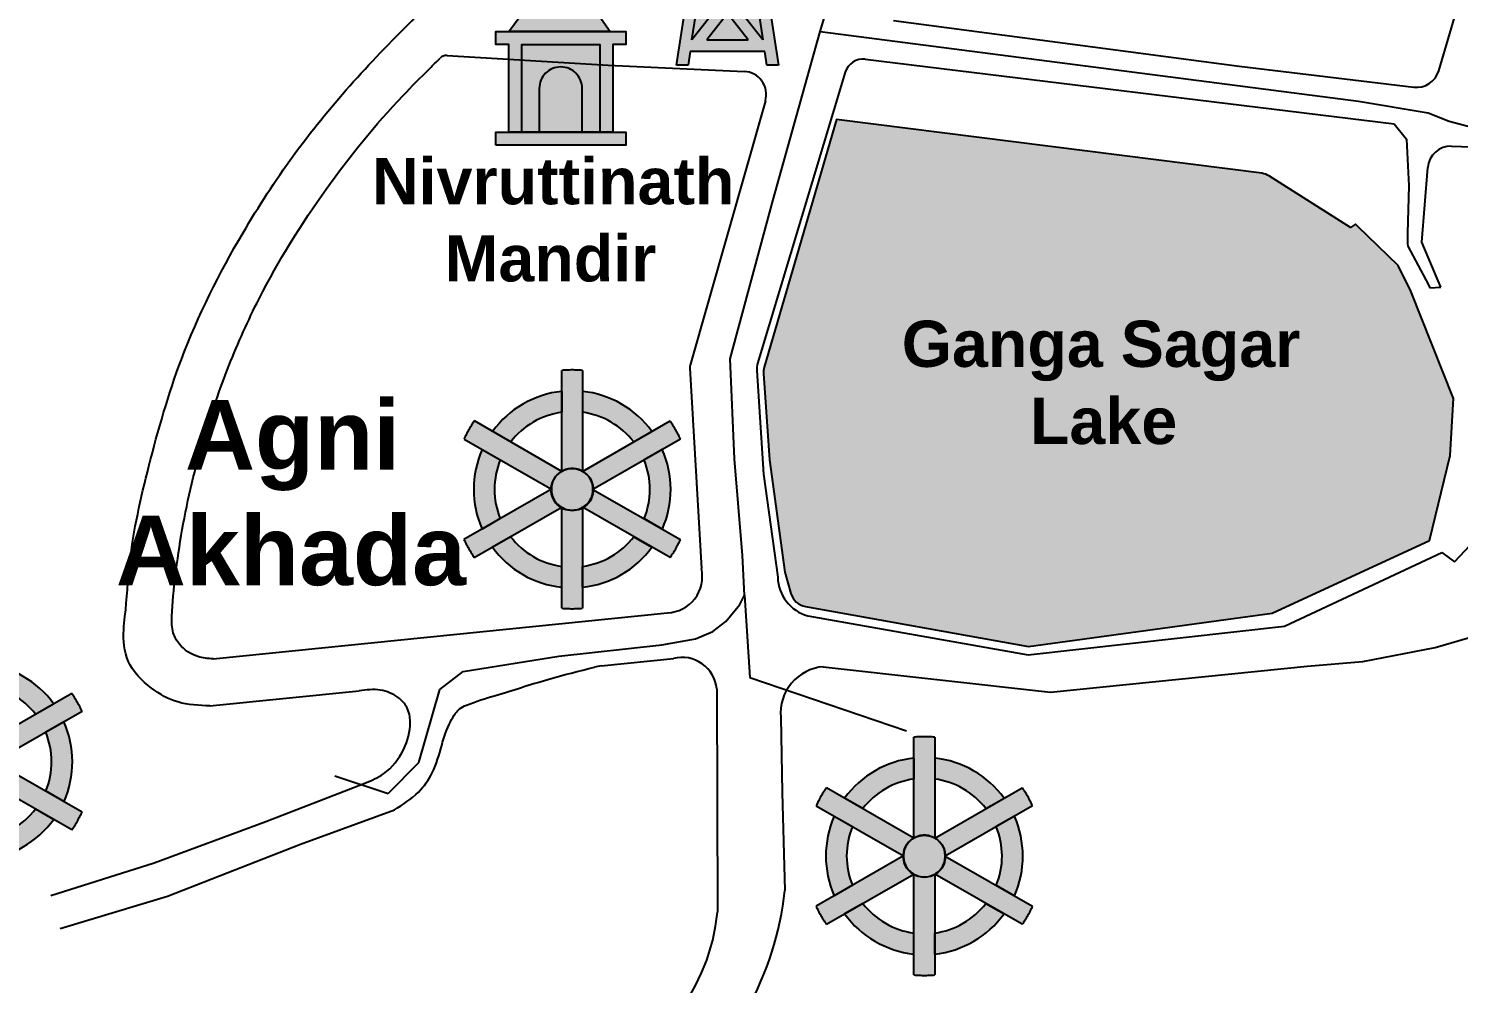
# Model space of a CAD drawing. Header units: metres. Extents: x 125.25 to 127.94, y 109.47 to 110.92.
# Drawn here: x 125.3353 to 125.4898, y 109.7674 to 109.8706 of the extents above; entities that cross this region are included whole.
import ezdxf

# ---------------------------------------------------------------- set-up
doc = ezdxf.new("R2010")
doc.units = ezdxf.units.M
doc.linetypes.add('DASHED2', pattern=[0.375, 0.25, -0.125])
doc.linetypes.add('DASHEDX2', pattern=[38.099999999999994, 25.4, -12.7])
doc.styles.get("Standard").update_dxf_attribs({"font": 'arial.ttf'})
pattern_1 = [(0, (0, 0), (0, 6.985), [5.08, -1.905]), (90, (0, 0), (-6.985, 4.277078946022131e-16), [5.08, -1.905])]

# ---------------------------------------------------------------- blocks, each defined once
blk = doc.blocks.new('A$C7F8862DF')
at = {"linetype": 'DASHEDX2', "true_color": 0xf53d00, "transparency": 33554687}
h = blk.add_hatch(dxfattribs=at)
h.set_pattern_fill('ANGLE', color=20)
h.set_pattern_definition(pattern_1)
h.paths.add_polyline_path([(0.0037499999999641, 0.01110162074805032), (0.003749999999996589, 0.01260162074805748), (0.005418250573271166, 0.01260162074805748), (0.004584125286640983, 0.0118516207480468), (0.005418250573271166, 0.01110162074805032)])
h.paths.add_polyline_path([(0.001499999999978741, 0.0007500000000248974), (0.001499999999978741, 0.005805751500375322), (0.006000000000014438, 0.005805751500375322), (0.005999999999957595, 0.0007500000000248974)])
edge = h.paths.add_edge_path()
edge.add_arc((0.00374999999999659, 0.003275437618755428), 0.001236848067962357, 90.00000000000004, 180)
edge.add_line((0.002513151932034233, 0.003275437618755428), (0.002513151932029448, 0.0007500000000201356))
edge.add_line((0.002513151932029448, 0.0007500000000201355), (0.00498684806796373, 0.0007500000000248218))
edge.add_line((0.00498684806796373, 0.0007500000000248218), (0.004986848067958946, 0.003275437618755428))
edge.add_arc((0.003749999999996589, 0.003275437618755427), 0.001236848067962357, 4.017968591707413e-14, 90)
h.paths.add_polyline_path([(0.002727219116451872, 0.007555751500386008), (0.003729008227845009, 0.008917379114293123), (0.004680350670044931, 0.007555751500386008)], flags=16)
h.paths.add_polyline_path([(0.0007499999999822649, 0.006555751500386009), (0.003749999999996589, 0.01063333908372499), (0.006598930273000292, 0.006555751500386009)])
at = {"linetype": 'DASHEDX2', "transparency": 33554687}
h = blk.add_hatch(color=20, dxfattribs=at)
h.dxf.hatch_style = 1
h.paths.add_polyline_path([(0.0007499999999822649, 0.006555751500386009), (0.003749999999996589, 0.01063333908372499), (0.006598930273000292, 0.006555751500386009)])
h.paths.add_polyline_path([(0.002727219116451872, 0.007555751500386008), (0.003729008227845009, 0.008917379114293123), (0.004680350670044931, 0.007555751500386008)], flags=16)
h.paths.add_polyline_path([(0.0037499999999641, 0.01110162074805032), (0.003749999999996589, 0.01260162074805748), (0.005418250573271166, 0.01260162074805748), (0.004584125286640983, 0.0118516207480468), (0.005418250573271166, 0.01110162074805032)])
h.paths.add_polyline_path([(0.001499999999978741, 0.0007500000000248974), (0.001499999999978741, 0.005805751500375322), (0.006000000000014438, 0.005805751500375322), (0.005999999999957595, 0.0007500000000248974)])
edge = h.paths.add_edge_path()
edge.add_arc((0.00374999999999659, 0.003275437618755428), 0.001236848067962357, 90.00000000000004, 180)
edge.add_line((0.002513151932034233, 0.003275437618755428), (0.002513151932029448, 0.0007500000000201356))
edge.add_line((0.002513151932029448, 0.0007500000000201355), (0.00498684806796373, 0.0007500000000248218))
edge.add_line((0.00498684806796373, 0.0007500000000248218), (0.004986848067958946, 0.003275437618755428))
edge.add_arc((0.003749999999996589, 0.003275437618755427), 0.001236848067962357, 4.017968591707413e-14, 90)
h = blk.add_hatch(dxfattribs=at)
h.set_pattern_fill('ANGLE', color=20)
h.set_pattern_definition(pattern_1)
h.paths.add_polyline_path([(0.0037499999999641, 0.01110162074805032), (0.003749999999996589, 0.01260162074805748), (0.005418250573271166, 0.01260162074805748), (0.004584125286640983, 0.0118516207480468), (0.005418250573271166, 0.01110162074805032)])
at = {"linetype": 'DASHEDX2', "true_color": 0xeb7500, "transparency": 33554687}
h = blk.add_hatch(dxfattribs=at)
h.set_pattern_fill('ANGLE', color=30)
h.set_pattern_definition(pattern_1)
h.paths.add_polyline_path([(0.0037499999999641, 0.01110162074805032), (0.003749999999996589, 0.01260162074805748), (0.005418250573271166, 0.01260162074805748), (0.004584125286640983, 0.0118516207480468), (0.005418250573271166, 0.01110162074805032)])
at = {"linetype": 'DASHEDX2', "transparency": 33554687}
h = blk.add_hatch(dxfattribs=at)
h.set_pattern_fill('ANGLE', color=20)
h.set_pattern_definition(pattern_1)
h.paths.add_polyline_path([(0.0037499999999641, 0.01110162074805032), (0.003749999999996589, 0.01260162074805748), (0.005418250573271166, 0.01260162074805748), (0.004584125286640983, 0.0118516207480468), (0.005418250573271166, 0.01110162074805032)])
at = {"linetype": 'DASHEDX2', "true_color": 0xffffff, "transparency": 33554687}
h = blk.add_hatch(dxfattribs=at)
h.set_pattern_fill('ANGLE')
h.set_pattern_definition(pattern_1)
h.paths.add_polyline_path([(0.0007499999999822649, 0.006555751500386009), (0.003749999999996589, 0.01063333908372499), (0.006598930273000292, 0.006555751500386009)])
at = {"linetype": 'DASHEDX2', "transparency": 33554687}
h = blk.add_hatch(dxfattribs=at)
h.set_pattern_fill('ANGLE', color=20)
h.set_pattern_definition(pattern_1)
h.paths.add_polyline_path([(0.0007499999999822649, 0.006555751500386009), (0.003749999999996589, 0.01063333908372499), (0.006598930273000292, 0.006555751500386009)])
h.paths.add_polyline_path([(0.002727219116451872, 0.007555751500386008), (0.003729008227845009, 0.008917379114293123), (0.004680350670044931, 0.007555751500386008)], flags=16)
at = {"linetype": 'DASHEDX2', "true_color": 0xffffff, "transparency": 33554687}
h = blk.add_hatch(dxfattribs=at)
h.set_pattern_fill('ANGLE')
h.set_pattern_definition(pattern_1)
h.paths.add_polyline_path([(0.002727219116451872, 0.007555751500386008), (0.003729008227845009, 0.008917379114293123), (0.004680350670044931, 0.007555751500386008)])
h.paths.add_polyline_path([(0.0007499999999964757, 0.0007500000000533191), (0.000749999999968054, 0.005805751500375322), (-1.4210854715202e-14, 0.005805751500375322), (0, 0.006555751500386009), (0.007499999999993179, 0.006555751500386009), (0.007499999999993179, 0.005805751500375322), (0.006749999999968281, 0.005805751500375322), (0.00674999999993986, 0.0007500000000248974), (0.005999999999957595, 0.0007499999999615132), (0.001499999999978741, 0.0007500000000121076)])
edge = h.paths.add_edge_path(flags=16)
edge.add_arc((0.00374999999999659, 0.003275437618755428), 0.001236848067962357, 90.00000000000004, 180)
edge.add_line((0.002513151932034233, 0.003275437618755428), (0.002513151932029448, 0.0007500000000201356))
edge.add_line((0.002513151932029448, 0.0007500000000201355), (0.00498684806796373, 0.0007500000000248218))
edge.add_line((0.00498684806796373, 0.0007500000000248218), (0.004986848067958946, 0.003275437618755428))
edge.add_arc((0.003749999999996589, 0.003275437618755427), 0.001236848067962357, 4.017968591707413e-14, 90)
h.paths.add_polyline_path([(0.001499999999978741, 0.0007500000000248974), (0.001499999999978741, 0.005805751500375322), (0.006000000000014438, 0.005805751500375322), (0.005999999999957595, 0.0007500000000248974)], flags=16)
h.paths.add_polyline_path([(0, 0), (0, 0.0007500000000106866), (0.007499999999993179, 0.0007500000000248974), (0.007499999999993179, 0)])
h = blk.add_hatch(color=7, dxfattribs=at)
h.dxf.hatch_style = 1
edge = h.paths.add_edge_path()
edge.add_arc((0.00374999999999659, 0.003275437618755428), 0.001236848067962357, 90.00000000000004, 180)
edge.add_line((0.002513151932034233, 0.003275437618755428), (0.002513151932029448, 0.0007500000000201356))
edge.add_line((0.002513151932029448, 0.0007500000000201355), (0.00498684806796373, 0.0007500000000248218))
edge.add_line((0.00498684806796373, 0.0007500000000248218), (0.004986848067958946, 0.003275437618755428))
edge.add_arc((0.003749999999996589, 0.003275437618755427), 0.001236848067962357, 4.017968591707413e-14, 90)
h.paths.add_polyline_path([(0.002727219116451872, 0.007555751500386008), (0.003729008227845009, 0.008917379114293123), (0.004680350670044931, 0.007555751500386008)])
at = {"linetype": 'DASHEDX2', "transparency": 33554687}
h = blk.add_hatch(dxfattribs=at)
h.set_pattern_fill('ANGLE', color=20)
h.set_pattern_definition(pattern_1)
h.paths.add_polyline_path([(0.002727219116451872, 0.007555751500386008), (0.003729008227845009, 0.008917379114293123), (0.004680350670044931, 0.007555751500386008)])
at = {"linetype": 'DASHEDX2', "true_color": 0xffffff, "transparency": 33554687}
h = blk.add_hatch(dxfattribs=at)
h.set_pattern_fill('ANGLE')
h.set_pattern_definition(pattern_1)
h.paths.add_polyline_path([(0.002727219116451872, 0.007555751500386008), (0.003729008227845009, 0.008917379114293123), (0.004680350670044931, 0.007555751500386008)])
h = blk.add_hatch(dxfattribs=at)
h.set_pattern_fill('ANGLE')
h.set_pattern_definition(pattern_1)
h.paths.add_polyline_path([(0.0007499999999964757, 0.0007500000000533191), (0.000749999999968054, 0.005805751500375322), (-1.4210854715202e-14, 0.005805751500375322), (0, 0.006555751500386009), (0.007499999999993179, 0.006555751500386009), (0.007499999999993179, 0.005805751500375322), (0.006749999999968281, 0.005805751500375322), (0.00674999999993986, 0.0007500000000248974), (0.005999999999957595, 0.0007499999999615132), (0.001499999999978741, 0.0007500000000121076)])
h = blk.add_hatch(dxfattribs=at)
h.set_pattern_fill('ANGLE')
h.set_pattern_definition(pattern_1)
edge = h.paths.add_edge_path(flags=16)
edge.add_arc((0.00374999999999659, 0.003275437618755428), 0.001236848067962357, 90.00000000000004, 180)
edge.add_line((0.002513151932034233, 0.003275437618755428), (0.002513151932029448, 0.0007500000000201356))
edge.add_line((0.002513151932029448, 0.0007500000000201355), (0.00498684806796373, 0.0007500000000248218))
edge.add_line((0.00498684806796373, 0.0007500000000248218), (0.004986848067958946, 0.003275437618755428))
edge.add_arc((0.003749999999996589, 0.003275437618755427), 0.001236848067962357, 4.017968591707413e-14, 90)
h.paths.add_polyline_path([(0.0007499999999964757, 0.0007500000000533191), (0.000749999999968054, 0.005805751500375322), (-1.4210854715202e-14, 0.005805751500375322), (0, 0.006555751500386009), (0.007499999999993179, 0.006555751500386009), (0.007499999999993179, 0.005805751500375322), (0.006749999999968281, 0.005805751500375322), (0.00674999999993986, 0.0007500000000248974), (0.005999999999957595, 0.0007499999999615132), (0.001499999999978741, 0.0007500000000121076)])
h.paths.add_polyline_path([(0.001499999999978741, 0.0007500000000248974), (0.001499999999978741, 0.005805751500375322), (0.006000000000014438, 0.005805751500375322), (0.005999999999957595, 0.0007500000000248974)], flags=16)
h.paths.add_polyline_path([(0, 0), (0, 0.0007500000000106866), (0.007499999999993179, 0.0007500000000248974), (0.007499999999993179, 0)])
h = blk.add_hatch(color=7, dxfattribs=at)
h.dxf.hatch_style = 1
h.paths.add_polyline_path([(0.0007499999999964757, 0.0007500000000533191), (0.000749999999968054, 0.005805751500375322), (-1.4210854715202e-14, 0.005805751500375322), (0, 0.006555751500386009), (0.007499999999993179, 0.006555751500386009), (0.007499999999993179, 0.005805751500375322), (0.006749999999968281, 0.005805751500375322), (0.00674999999993986, 0.0007500000000248974), (0.005999999999957595, 0.0007499999999615132), (0.001499999999978741, 0.0007500000000121076)])
h.paths.add_polyline_path([(0, 0), (0, 0.0007500000000106866), (0.007499999999993179, 0.0007500000000248974), (0.007499999999993179, 0)])
h.paths.add_polyline_path([(0.001499999999978741, 0.0007500000000248974), (0.001499999999978741, 0.005805751500375322), (0.006000000000014438, 0.005805751500375322), (0.005999999999957595, 0.0007500000000248974)], flags=16)
h = blk.add_hatch(dxfattribs=at)
h.set_pattern_fill('ANGLE')
h.set_pattern_definition(pattern_1)
h.paths.add_polyline_path([(0, 0), (0, 0.0007500000000106866), (0.007499999999993179, 0.0007500000000248974), (0.007499999999993179, 0)])
edge = h.paths.add_edge_path()
edge.add_arc((0.00374999999999659, 0.003275437618755428), 0.001236848067962357, 90.00000000000004, 180)
edge.add_line((0.002513151932034233, 0.003275437618755428), (0.002513151932029448, 0.0007500000000201356))
edge.add_line((0.002513151932029448, 0.0007500000000201355), (0.00498684806796373, 0.0007500000000248218))
edge.add_line((0.00498684806796373, 0.0007500000000248218), (0.004986848067958946, 0.003275437618755428))
edge.add_arc((0.003749999999996589, 0.003275437618755427), 0.001236848067962357, 4.017968591707413e-14, 90)
edge = h.paths.add_edge_path()
edge.add_line((0.001499999999978741, 0.005805751500375322), (0.006000000000014438, 0.005805751500375322))
at = {"linetype": 'DASHEDX2', "transparency": 33554687}
h = blk.add_hatch(dxfattribs=at)
h.set_pattern_fill('ANGLE', color=20)
h.set_pattern_definition(pattern_1)
h.paths.add_polyline_path([(0.001499999999978741, 0.0007500000000248974), (0.001499999999978741, 0.005805751500375322), (0.006000000000014438, 0.005805751500375322), (0.005999999999957595, 0.0007500000000248974)])
at = {"linetype": 'DASHEDX2', "true_color": 0xeb7500, "transparency": 33554687}
h = blk.add_hatch(dxfattribs=at)
h.set_pattern_fill('ANGLE', color=30)
h.set_pattern_definition(pattern_1)
h.paths.add_polyline_path([(0.001499999999978741, 0.0007500000000248974), (0.001499999999978741, 0.005805751500375322), (0.006000000000014438, 0.005805751500375322), (0.005999999999957595, 0.0007500000000248974)])
at = {"linetype": 'DASHEDX2', "transparency": 33554687}
h = blk.add_hatch(dxfattribs=at)
h.set_pattern_fill('ANGLE', color=20)
h.set_pattern_definition(pattern_1)
h.paths.add_polyline_path([(0.001499999999978741, 0.0007500000000248974), (0.001499999999978741, 0.005805751500375322), (0.006000000000014438, 0.005805751500375322), (0.005999999999957595, 0.0007500000000248974)])
edge = h.paths.add_edge_path()
edge.add_arc((0.00374999999999659, 0.003275437618755428), 0.001236848067962357, 90.00000000000004, 180)
edge.add_line((0.002513151932034233, 0.003275437618755428), (0.002513151932029448, 0.0007500000000201356))
edge.add_line((0.002513151932029448, 0.0007500000000201355), (0.00498684806796373, 0.0007500000000248218))
edge.add_line((0.00498684806796373, 0.0007500000000248218), (0.004986848067958946, 0.003275437618755428))
edge.add_arc((0.003749999999996589, 0.003275437618755427), 0.001236848067962357, 4.017968591707413e-14, 90)
at = {"color": 18, "linetype": 'DASHEDX2', "true_color": 0x000000}
blk.add_line((0.0037499999999641, 0.01110162074805032), (0.003749999999996589, 0.01063333908372499), dxfattribs=at)
at = {"color": 18, "true_color": 0x000000}
for points in [[(0.0037499999999641, 0.01110162074805032), (0.003749999999996589, 0.01260162074805748), (0.005418250573271166, 0.01260162074805748), (0.004584125286640983, 0.0118516207480468), (0.005418250573271166, 0.01110162074805032)], [(0.0007499999999822649, 0.006555751500386009), (0.003749999999996589, 0.01063333908372499), (0.006598930273000292, 0.006555751500386009)], [(0.002727219116451872, 0.007555751500386008), (0.003729008227845009, 0.008917379114293123), (0.004680350670044931, 0.007555751500386008)], [(0.0007499999999964757, 0.0007500000000533191), (0.000749999999968054, 0.005805751500375322), (-1.4210854715202e-14, 0.005805751500375322), (0, 0.006555751500386009), (0.007499999999993179, 0.006555751500386009), (0.007499999999993179, 0.005805751500375322), (0.006749999999968281, 0.005805751500375322), (0.00674999999993986, 0.0007500000000248974), (0.005999999999957595, 0.0007499999999615132), (0.001499999999978741, 0.0007500000000121076)], [(0.001499999999978741, 0.0007500000000248974), (0.001499999999978741, 0.005805751500375322), (0.006000000000014438, 0.005805751500375322), (0.005999999999957595, 0.0007500000000248974)], [(0, 0), (0, 0.0007500000000106866), (0.007499999999993179, 0.0007500000000248974), (0.007499999999993179, 0)]]:
    blk.add_lwpolyline(points, close=True, dxfattribs=at)
at = {"color": 18, "linetype": 'DASHEDX2', "true_color": 0x000000}
blk.add_lwpolyline([(0.003749999999996589, 0.004512285686717785, 0.4142135623730948), (0.002513151932034233, 0.003275437618755428), (0.002513151932029448, 0.0007500000000201355), (0.00498684806796373, 0.0007500000000248218), (0.004986848067958946, 0.003275437618755428, 0.4142135623730948)], format="xyb", close=True, dxfattribs=at)
blk = doc.blocks.new('A$C56430FAB')
at = {"linetype": 'DASHEDX2', "transparency": 33554687}
h = blk.add_hatch(dxfattribs=at)
h.set_pattern_fill('ANGLE', color=5)
h.set_pattern_definition(pattern_1)
h.paths.add_polyline_path([(0.002015567296098197, 0.04025865858996269), (0.01104399745372575, 0.04926702189254684), (0.02007242761135104, 0.04025865858996495), (0.0217756102971407, 0.04025865858996269), (0.0217756102971407, 0.03775865858996497), (0.01874633777660506, 0.03775865858997918), (0.01874633777663348, 0.02669373815201936), (0.02145790485008092, 0.02669373815201936), (0.02145790485008092, 0.02414622878869466), (0.01836426736861085, 0.02414622878869466), (0.0220879949074515, 0), (0.01955844148631058, 0), (0.01909651249991384, 0.002995343476001722), (0.01104399745372575, 0.002995343476015933), (0.002991482407546304, 0.002995343476001718), (0.002529553421140918, 0), (0, 0), (0.003723727538840649, 0.02414622878869466), (0.0006300900573705803, 0.02414622878869466), (0.0006300900573705803, 0.02669373815201936), (0.003341657130818021, 0.02669373815201936), (0.003341657130846442, 0.03775865858996898), (0.0003123846103108008, 0.03775865858996497), (0.0003123846103108008, 0.04025865858996269)])
h = blk.add_hatch(dxfattribs=at)
h.set_pattern_fill('ANGLE', color=5)
h.set_pattern_definition(pattern_1)
h.paths.add_polyline_path([(0.002015567296098197, 0.04025865858996269), (0.01104399745372575, 0.04926702189254684), (0.02007242761135104, 0.04025865858996495), (0.0217756102971407, 0.04025865858996269), (0.0217756102971407, 0.03775865858996497), (0.01874633777660506, 0.03775865858997918), (0.01874633777663348, 0.02669373815201936), (0.02145790485008092, 0.02669373815201936), (0.02145790485008092, 0.02414622878869466), (0.01836426736861085, 0.02414622878869466), (0.0220879949074515, 0), (0.01955844148631058, 0), (0.01909651249991384, 0.002995343476001722), (0.01104399745372575, 0.002995343476015933), (0.002991482407546304, 0.002995343476001718), (0.002529553421140918, 0), (0, 0), (0.003723727538840649, 0.02414622878869466), (0.0006300900573705803, 0.02414622878869466), (0.0006300900573705803, 0.02669373815201936), (0.003341657130818021, 0.02669373815201936), (0.003341657130846442, 0.03775865858996898), (0.0003123846103108008, 0.03775865858996497), (0.0003123846103108008, 0.04025865858996269)])
h.paths.add_polyline_path([(0.005841657130815747, 0.02669373815201936), (0.01104399745372575, 0.02669373815201936), (0.01624633777663576, 0.02669373815201936), (0.01624633777663575, 0.03775865858997229), (0.01104399745372575, 0.03775865858997918), (0.00584165713081575, 0.03775865858997229)], flags=16)
h.paths.add_polyline_path([(0.01646811103091956, 0.02003901344290485), (0.01871097325366122, 0.005495343475985237), (0.01273238490196604, 0.01307653299075184)], flags=16)
h.paths.add_polyline_path([(0.006560870465686078, 0.005495343475997039), (0.01104399745372575, 0.005495343476013659), (0.01552712444177473, 0.005495343475985237), (0.01104399745372575, 0.01118020306418543)], flags=16)
h.paths.add_polyline_path([(0.00337702165380121, 0.005495343475999098), (0.005619883876505583, 0.020039013442954), (0.00935561000548546, 0.01307653299075184)], flags=16)
h.paths.add_polyline_path([(0.01583471394746994, 0.02414622878869466), (0.01104399745372575, 0.01521750414759993), (0.006253280959981566, 0.02414622878869466), (0.01104399745372575, 0.02414622878869466)], flags=16)
h = blk.add_hatch(color=5, dxfattribs=at)
h.dxf.hatch_style = 1
h.paths.add_polyline_path([(0.002015567296098197, 0.04025865858996269), (0.01104399745372575, 0.04926702189254684), (0.02007242761135104, 0.04025865858996495), (0.0217756102971407, 0.04025865858996269), (0.0217756102971407, 0.03775865858996497), (0.01874633777660506, 0.03775865858997918), (0.01874633777663348, 0.02669373815201936), (0.02145790485008092, 0.02669373815201936), (0.02145790485008092, 0.02414622878869466), (0.01836426736861085, 0.02414622878869466), (0.0220879949074515, 0), (0.01955844148631058, 0), (0.01909651249991384, 0.002995343476001722), (0.01104399745372575, 0.002995343476015933), (0.002991482407546304, 0.002995343476001718), (0.002529553421140918, 0), (0, 0), (0.003723727538840649, 0.02414622878869466), (0.0006300900573705803, 0.02414622878869466), (0.0006300900573705803, 0.02669373815201936), (0.003341657130818021, 0.02669373815201936), (0.003341657130846442, 0.03775865858996898), (0.0003123846103108008, 0.03775865858996497), (0.0003123846103108008, 0.04025865858996269)])
h.paths.add_polyline_path([(0.005841657130815747, 0.02669373815201936), (0.01104399745372575, 0.02669373815201936), (0.01624633777663576, 0.02669373815201936), (0.01624633777663575, 0.03775865858997229), (0.01104399745372575, 0.03775865858997918), (0.00584165713081575, 0.03775865858997229)], flags=16)
h.paths.add_polyline_path([(0.01646811103091956, 0.02003901344290485), (0.01871097325366122, 0.005495343475985237), (0.01273238490196604, 0.01307653299075184)], flags=16)
h.paths.add_polyline_path([(0.006560870465686078, 0.005495343475997039), (0.01104399745372575, 0.005495343476013659), (0.01552712444177473, 0.005495343475985237), (0.01104399745372575, 0.01118020306418543)], flags=16)
h.paths.add_polyline_path([(0.00337702165380121, 0.005495343475999098), (0.005619883876505583, 0.020039013442954), (0.00935561000548546, 0.01307653299075184)], flags=16)
h.paths.add_polyline_path([(0.01583471394746994, 0.02414622878869466), (0.01104399745372575, 0.01521750414759993), (0.006253280959981566, 0.02414622878869466), (0.01104399745372575, 0.02414622878869466)], flags=16)
at = {"linetype": 'DASHEDX2', "true_color": 0xffffff, "transparency": 33554687}
h = blk.add_hatch(dxfattribs=at)
h.set_pattern_fill('ANGLE')
h.set_pattern_definition(pattern_1)
h.paths.add_polyline_path([(0.005841657130815747, 0.02669373815201936), (0.01104399745372575, 0.02669373815201936), (0.01624633777663576, 0.02669373815201936), (0.01624633777663575, 0.03775865858997229), (0.01104399745372575, 0.03775865858997918), (0.00584165713081575, 0.03775865858997229)])
h.paths.add_polyline_path([(0.01646811103091956, 0.02003901344290485), (0.01871097325366122, 0.005495343475985237), (0.01273238490196604, 0.01307653299075184)])
h.paths.add_polyline_path([(0.006560870465686078, 0.005495343475997039), (0.01104399745372575, 0.005495343476013659), (0.01552712444177473, 0.005495343475985237), (0.01104399745372575, 0.01118020306418543)])
h.paths.add_polyline_path([(0.00337702165380121, 0.005495343475999098), (0.005619883876505583, 0.020039013442954), (0.00935561000548546, 0.01307653299075184)])
h.paths.add_polyline_path([(0.01583471394746994, 0.02414622878869466), (0.01104399745372575, 0.01521750414759993), (0.006253280959981566, 0.02414622878869466), (0.01104399745372575, 0.02414622878869466)])
h = blk.add_hatch(dxfattribs=at)
h.set_pattern_fill('ANGLE')
h.set_pattern_definition(pattern_1)
h.paths.add_polyline_path([(0.005841657130815747, 0.02669373815201936), (0.01104399745372575, 0.02669373815201936), (0.01624633777663576, 0.02669373815201936), (0.01624633777663575, 0.03775865858997229), (0.01104399745372575, 0.03775865858997918), (0.00584165713081575, 0.03775865858997229)])
h.paths.add_polyline_path([(0.01646811103091956, 0.02003901344290485), (0.01871097325366122, 0.005495343475985237), (0.01273238490196604, 0.01307653299075184)])
h.paths.add_polyline_path([(0.006560870465686078, 0.005495343475997039), (0.01104399745372575, 0.005495343476013659), (0.01552712444177473, 0.005495343475985237), (0.01104399745372575, 0.01118020306418543)])
h.paths.add_polyline_path([(0.00337702165380121, 0.005495343475999098), (0.005619883876505583, 0.020039013442954), (0.00935561000548546, 0.01307653299075184)])
h.paths.add_polyline_path([(0.01583471394746994, 0.02414622878869466), (0.01104399745372575, 0.01521750414759993), (0.006253280959981566, 0.02414622878869466), (0.01104399745372575, 0.02414622878869466)])
h = blk.add_hatch(color=7, dxfattribs=at)
h.dxf.hatch_style = 1
h.paths.add_polyline_path([(0.005841657130815747, 0.02669373815201936), (0.01104399745372575, 0.02669373815201936), (0.01624633777663576, 0.02669373815201936), (0.01624633777663575, 0.03775865858997229), (0.01104399745372575, 0.03775865858997918), (0.00584165713081575, 0.03775865858997229)])
h.paths.add_polyline_path([(0.01646811103091956, 0.02003901344290485), (0.01871097325366122, 0.005495343475985237), (0.01273238490196604, 0.01307653299075184)])
h.paths.add_polyline_path([(0.006560870465686078, 0.005495343475997039), (0.01104399745372575, 0.005495343476013659), (0.01552712444177473, 0.005495343475985237), (0.01104399745372575, 0.01118020306418543)])
h.paths.add_polyline_path([(0.00337702165380121, 0.005495343475999098), (0.005619883876505583, 0.020039013442954), (0.00935561000548546, 0.01307653299075184)])
h.paths.add_polyline_path([(0.01583471394746994, 0.02414622878869466), (0.01104399745372575, 0.01521750414759993), (0.006253280959981566, 0.02414622878869466), (0.01104399745372575, 0.02414622878869466)])
at = {"color": 18, "linetype": 'DASHEDX2', "true_color": 0x000000}
for points in [[(0.002015567296098197, 0.04025865858996269), (0.01104399745372575, 0.04926702189254684), (0.02007242761135104, 0.04025865858996495), (0.0217756102971407, 0.04025865858996269), (0.0217756102971407, 0.03775865858996497), (0.01874633777660506, 0.03775865858997918), (0.01874633777663348, 0.02669373815201936), (0.02145790485008092, 0.02669373815201936), (0.02145790485008092, 0.02414622878869466), (0.01836426736861085, 0.02414622878869466), (0.0220879949074515, 0), (0.01955844148631058, 0), (0.01909651249991384, 0.002995343476001722), (0.01104399745372575, 0.002995343476015933), (0.002991482407546304, 0.002995343476001718), (0.002529553421140918, 0), (0, 0), (0.003723727538840649, 0.02414622878869466), (0.0006300900573705803, 0.02414622878869466), (0.0006300900573705803, 0.02669373815201936), (0.003341657130818021, 0.02669373815201936), (0.003341657130846442, 0.03775865858996898), (0.0003123846103108008, 0.03775865858996497), (0.0003123846103108008, 0.04025865858996269)], [(0.005841657130815747, 0.02669373815201936), (0.01104399745372575, 0.02669373815201936), (0.01624633777663576, 0.02669373815201936), (0.01624633777663575, 0.03775865858997229), (0.01104399745372575, 0.03775865858997918), (0.00584165713081575, 0.03775865858997229)], [(0.01583471394746994, 0.02414622878869466), (0.01104399745372575, 0.01521750414759993), (0.006253280959981566, 0.02414622878869466), (0.01104399745372575, 0.02414622878869466)], [(0.00337702165380121, 0.005495343475999098), (0.005619883876505583, 0.020039013442954), (0.00935561000548546, 0.01307653299075184)], [(0.01646811103091956, 0.02003901344290485), (0.01871097325365243, 0.005495343475985237), (0.01871097325366122, 0.005495343475985237), (0.01273238490196604, 0.01307653299075184)], [(0.006560870465686078, 0.005495343475997039), (0.01104399745372575, 0.005495343476013659), (0.01552712444177473, 0.005495343475985237), (0.01104399745372575, 0.01118020306418543)]]:
    blk.add_lwpolyline(points, close=True, dxfattribs=at)
blk = doc.blocks.new('A$C41FF0212')
at = {"linetype": 'DASHEDX2', "true_color": 0xffffff, "transparency": 33554687}
h = blk.add_hatch(color=7, dxfattribs=at)
h.dxf.hatch_style = 1
edge = h.paths.add_edge_path()
edge.add_line((0.009810053648588224, 0.02023095741278836), (0.009807084236798356, 0.01053818119704282))
edge.add_arc((0.008810050707553271, 0.008816867412440125), 0.001989220199852741, 59.9193663883004, 120.0806349087099)
edge.add_line((0.007813017139342635, 0.01053818117447288), (0.007810053648588224, 0.02023095741278836))
edge.add_arc((0.008810053648588223, 0.008810029477800203), 0.01146462362645163, 84.99602569108208, 95.00397430891792, ccw=False)
edge = h.paths.add_edge_path()
edge.add_line((0.009807087214203676, 0.01053817947927114), (0.01820807795371283, 0.01537621056397809))
edge.add_arc((0.008810053648588227, 0.008810029477800182), 0.01146462362645165, 24.93315632470302, 34.9411049425388, ccw=False)
edge.add_line((0.01920617681180591, 0.01364306352189733), (0.01080518607229675, 0.008805032437190382))
edge.add_arc((0.008876963372191574, 0.008848561995297174), 0.001928713976625326, 358.70676949753, 421.1674917697118)
edge = h.paths.add_edge_path()
edge.add_line((0.01080518607229675, 0.008805032437190382), (0.01921446167699539, 0.003994856742102139))
edge.add_arc((0.00881005364858819, 0.008810029477800227), 0.0114646236264517, 325.15729421149143, 335.1652428293271, ccw=False)
edge.add_line((0.01821934077739304, 0.00225999813253921), (0.009810053648588222, 0.0070835943187085))
edge.add_arc((0.00889229840302597, 0.008762485264074324), 0.001913360785944036, 298.66294626811, 361.2741843655108)
edge = h.paths.add_edge_path()
edge.add_line((0.009810053648588224, 0.007083594318708501), (0.009810053648588219, -0.002610898457187993))
edge.add_arc((0.008810053648588221, 0.00881002947780018), 0.01146462362645164, 264.99602569108214, 275.00397430891786, ccw=False)
edge.add_line((0.007810053648588224, -0.002610898457187993), (0.007810053648588221, 0.007083594318708499))
edge.add_arc((0.008810053648588223, 0.008780995651962845), 0.0019700688531454, 239.496135826314, 300.503864173686)
edge = h.paths.add_edge_path()
edge.add_line((0.006814656138358171, 0.00881829426345854), (-0.00159435437981895, 0.003994856742102139))
edge.add_arc((0.008810053648588253, 0.008810029477800227), 0.0114646236264517, 204.8347571706728, 214.8427057885085)
edge.add_line((-0.0005992334802165968, 0.00225999813253921), (0.00781005364858822, 0.0070835943187085))
edge.add_arc((0.008738579878051298, 0.008769334124422391), 0.001924546609300286, 178.5422478274661, 241.1534859248669, ccw=False)
edge = h.paths.add_edge_path()
edge.add_line((0.007813020082972766, 0.01053817947927114), (-0.0005879706565363914, 0.01537621056397809))
edge.add_arc((0.008810053648588216, 0.008810029477800182), 0.01146462362645165, 145.0588950574612, 155.0668436752969)
edge.add_line((-0.00158606951462947, 0.01364306352189733), (0.006814656138358171, 0.00881829426345854))
edge.add_arc((0.008732075451129296, 0.008854977589945533), 0.001917770186291842, 118.63530476575451, 181.0960270379363, ccw=False)
at = {"linetype": 'DASHEDX2', "transparency": 33554687}
h = blk.add_hatch(color=20, dxfattribs=at)
h.dxf.hatch_style = 1
edge = h.paths.add_edge_path()
edge.add_line((0.007810053648588219, 0.01822167653824538), (0.007810053648588219, 0.01620736723435694))
edge.add_arc((0.008810053648588216, 0.008810029477800184), 0.007464623626451644, 97.69878825760865, 142.3640811087704)
edge.add_line((0.002898766051610421, 0.01336824018271462), (0.001153218945675414, 0.01437348009074328))
edge.add_arc((0.00881005364858822, 0.008810029477800182), 0.00946462362645165, 96.06499769183557, 143.9978716745435, ccw=False)
edge = h.paths.add_edge_path()
edge.add_line((0.009810053648588224, 0.01822167653824538), (0.009810053648588224, 0.01620736723435694))
edge.add_arc((0.008810053648588227, 0.008810029477800184), 0.007464623626451644, 37.63591889122961, 82.30121174239127, ccw=False)
edge.add_line((0.01472134124556602, 0.01336824018271462), (0.01646688835150103, 0.01437348009074328))
edge.add_arc((0.008810053648588223, 0.008810029477800182), 0.00946462362645165, 36.0021283254565, 83.93500230816441)
edge = h.paths.add_edge_path()
edge.add_line((0.01746498720959411, 0.01264033304866252), (0.0157194401036591, 0.01163509314063386))
edge.add_arc((0.008810053648588223, 0.008810029477800189), 0.007464623626451644, -22.139943221981923, 22.238342376012213, ccw=False)
edge.add_line((0.01572428164579309, 0.005996836081098064), (0.01747155256487988, 0.004994595437816641))
edge.add_arc((0.008810053648588225, 0.008810029477800189), 0.009464623626451646, 336.226266212245, 383.8721329417853)
edge = h.paths.add_edge_path()
edge.add_line((0.009810053648588224, -0.0006016175826450108), (0.00981005364858822, 0.001412691721243432))
edge.add_arc((0.008810053648588223, 0.008810029477800189), 0.007464623626451648, 277.6987882576087, 322.4624802628007)
edge.add_line((0.01472916074619075, 0.004261977471535136), (0.01647643166527753, 0.003259736828253713))
edge.add_arc((0.008810053648588223, 0.008810029477800189), 0.00946462362645165, 276.0649976918356, 324.0962708285738, ccw=False)
edge = h.paths.add_edge_path()
edge.add_line((0.007810053648588219, -0.0006016175826450108), (0.007810053648588222, 0.001412691721243432))
edge.add_arc((0.00881005364858822, 0.008810029477800189), 0.007464623626451648, 217.5375197371993, 262.30121174239133, ccw=False)
edge.add_line((0.002890946550985696, 0.004261977471535136), (0.001143675631898908, 0.003259736828253713))
edge.add_arc((0.00881005364858822, 0.008810029477800189), 0.00946462362645165, 215.9037291714262, 263.9350023081644)
edge = h.paths.add_edge_path()
edge.add_line((0.0001551200875823354, 0.01264033304866252), (0.001900667193517343, 0.01163509314063386))
edge.add_arc((0.008810053648588218, 0.008810029477800189), 0.007464623626451643, 157.7616576239878, 202.139943221982)
edge.add_line((0.00189582565138335, 0.005996836081098064), (0.0001485547322965623, 0.004994595437816641))
edge.add_arc((0.008810053648588218, 0.008810029477800189), 0.009464623626451646, 156.1278670582147, 203.773733787755, ccw=False)
at = {"linetype": 'DASHEDX2', "true_color": 0xffffff, "transparency": 33554687}
h = blk.add_hatch(color=7, dxfattribs=at)
h.dxf.hatch_style = 1
edge = h.paths.add_edge_path()
edge.add_line((0.009807087214203676, 0.01053817947927114), (0.01820807795371283, 0.01537621056397809))
edge.add_arc((0.008810053648588227, 0.008810029477800182), 0.01146462362645165, 24.93315632470302, 34.9411049425388, ccw=False)
edge.add_line((0.01920617681180591, 0.01364306352189733), (0.01080518607229675, 0.008805032437190382))
edge.add_arc((0.008876963372191574, 0.008848561995297174), 0.001928713976625326, 358.70676949753, 421.1674917697118)
at = {"linetype": 'DASHEDX2', "true_color": 0xcc3300, "transparency": 33554687}
h = blk.add_hatch(color=22, dxfattribs=at)
h.dxf.hatch_style = 1
edge = h.paths.add_edge_path()
edge.add_arc((0.008810053648588221, 0.008780995651962838), 0.002025091960450592, 0, 360)
at = {"color": 18, "linetype": 'DASHEDX2', "true_color": 0x000000}
for points in [[(0.009810053648588224, 0.02023095741278836), (0.009807084236798356, 0.01053818119704282, 0.2687035224409885), (0.007813017139342635, 0.01053818117447288), (0.007810053648588224, 0.02023095741278836, -0.04369569146346969)], [(0.007810053648588219, 0.01822167653824538), (0.007810053648588219, 0.01620736723435694, 0.1973945879906858), (0.002898766051610421, 0.01336824018271462), (0.001153218945675414, 0.01437348009074328, -0.2122504552456015)], [(0.009810053648588224, 0.01822167653824538), (0.009810053648588224, 0.01620736723435694, -0.1973945879906858), (0.01472134124556602, 0.01336824018271462), (0.01646688835150103, 0.01437348009074328, 0.2122504552456015)], [(0.0001551200875823354, 0.01264033304866252), (0.001900667193517343, 0.01163509314063386, 0.1960938078674019), (0.00189582565138335, 0.005996836081098064), (0.0001485547322965623, 0.004994595437816641, -0.2109420802666859)], [(0.01746498720959411, 0.01264033304866252), (0.0157194401036591, 0.01163509314063386, -0.1960938078674019), (0.01572428164579309, 0.005996836081098064), (0.01747155256487988, 0.004994595437816641, 0.2109420802666859)], [(0.007810053648588219, -0.0006016175826450108), (0.007810053648588222, 0.001412691721243432, -0.1978407024874488), (0.002890946550985696, 0.004261977471535136), (0.001143675631898908, 0.003259736828253713, 0.2126991856762388)], [(0.009810053648588224, -0.0006016175826450108), (0.00981005364858822, 0.001412691721243432, 0.1978407024874488), (0.01472916074619075, 0.004261977471535136), (0.01647643166527753, 0.003259736828253713, -0.2126991856762388)]]:
    blk.add_lwpolyline(points, format="xyb", close=True, dxfattribs=at)
for points in [[(0.007813020082972766, 0.01053817947927114), (-0.0005879706565363914, 0.01537621056397809, 0.04369569146346959), (-0.00158606951462947, 0.01364306352189733), (0.006814656138358171, 0.00881829426345854, -0.2794906431650335), (0.007813017139342633, 0.01053818117447287)], [(0.009807087214203676, 0.01053817947927114), (0.01820807795371283, 0.01537621056397809, -0.04369569146346959), (0.01920617681180591, 0.01364306352189733), (0.01080518607229675, 0.008805032437190382, 0.2794906431650335), (0.009807087214203676, 0.01053817947927114)], [(0.006814656138358171, 0.00881829426345854, -0.001681654276185364), (0.006814656138358171, 0.00881829426345854), (-0.00159435437981895, 0.003994856742102139, 0.04369569146346952), (-0.0005992334802165968, 0.00225999813253921), (0.00781005364858822, 0.0070835943187085, -0.2801988244140493), (0.006814656138358171, 0.00881829426345854)], [(0.01080518607229675, 0.008805032437190382, 0.001681654276185364), (0.01080518607229675, 0.008805032437190382), (0.01921446167699539, 0.003994856742102139, -0.04369569146346952), (0.01821934077739304, 0.00225999813253921), (0.009810053648588222, 0.0070835943187085, 0.2801988244140493), (0.01080518607229675, 0.008805032437190382)], [(0.009810053648588224, 0.007083594318708501), (0.009810053648588219, -0.002610898457187993, -0.04369569146346952), (0.007810053648588224, -0.002610898457187993), (0.007810053648588221, 0.0070835943187085, 0.2726675198910545), (0.009810053648588224, 0.007083594318708501)]]:
    blk.add_lwpolyline(points, format="xyb", dxfattribs=at)
blk.add_circle((0.008810053648588221, 0.008780995651962838), 0.002025091960450592, dxfattribs=at)

msp = doc.modelspace()

# ---------------------------------------------------------------- hatches: boundary and pattern name
at = {"transparency": 33554508}
h = msp.add_hatch(color=4, dxfattribs=at)
h.dxf.hatch_style = 1
edge = h.paths.add_edge_path()
edge.add_line((125.4147111152179, 109.8333018595203), (125.4153755473548, 109.8239854686218))
edge.add_line((125.4153755473548, 109.8239854686218), (125.4170085151186, 109.8118523697318))
edge.add_line((125.4170085151186, 109.8118523697318), (125.417673280235, 109.8095467592996))
edge.add_arc((125.4195949972793, 109.810100838357), 0.00199999999999539, 196.0835937011386, 259.824430401556)
edge.add_line((125.419241667135, 109.8081322963053), (125.4433513080852, 109.8038048993323))
edge.add_line((125.4433513080852, 109.8038048993323), (125.4697112234479, 109.8074298089454))
edge.add_line((125.4697112234479, 109.8074298089454), (125.4867166299869, 109.815266758844))
edge.add_line((125.4867166299869, 109.815266758844), (125.4889428780073, 109.8244424534637))
edge.add_line((125.4889428780073, 109.8244424534637), (125.4892979658117, 109.8306152820774))
edge.add_line((125.4892979658117, 109.8306152820774), (125.4846761976551, 109.8422172428505))
edge.add_line((125.4846761976551, 109.8422172428505), (125.4833261397964, 109.8449719902716))
edge.add_line((125.4833261397964, 109.8449719902716), (125.4789537636468, 109.8492123325104))
edge.add_line((125.4789537636468, 109.8492123325104), (125.4787063638683, 109.8494712036797))
edge.add_line((125.4787063638683, 109.8494712036797), (125.4781595644558, 109.8490857888555))
edge.add_line((125.4781595644558, 109.8490857888555), (125.4693904820526, 109.8546537598138))
edge.add_arc((125.468318424669, 109.8529653602857), 0.002000000000012985, 57.5862983162904, 82.78972135891205)
edge.add_line((125.4685694470951, 109.8549495446879), (125.4226145249098, 109.8607633773384))
edge.add_line((125.4226145249098, 109.8607633773384), (125.4147865057887, 109.834005701905))
edge.add_arc((125.4167060481937, 109.833444135386), 0.001999999999989497, 163.6930423641927, 184.0793489239797)

# ---------------------------------------------------------------- linework, layer by layer
at = {"color": 18, "true_color": 0x000000}
for p, q in [((125.48769480471, 109.8660300771409), (125.4906523715744, 109.8759755333461)), ((125.4287528273338, 109.8714574921425), (125.4661238795461, 109.8665315515536)), ((125.3805084033904, 109.8676855445192), (125.3979143108633, 109.8666488410332)), ((125.4257122958345, 109.8672853803076), (125.4828866245797, 109.860302358779)), ((125.3979143108633, 109.8666488410332), (125.4126252119762, 109.8659602866368)), ((125.4235547349921, 109.8658766956083), (125.414072875408, 109.8343820859714)), ((125.4661238795461, 109.8665315515536), (125.4849998959349, 109.8642605810347)), ((125.4149126141046, 109.8627778951338), (125.4067775303693, 109.8342297114769)), ((125.4828866245797, 109.860302358779), (125.4842312172711, 109.8586538389308)), ((125.4842312172711, 109.8586538389308), (125.4844577659556, 109.8536086411673)), ((125.4890827528167, 109.8578803987839), (125.5061259159449, 109.8573829961216)), ((125.4858821554742, 109.8475024857699), (125.4865175246379, 109.8555775635354)), ((125.4844577659556, 109.8536086411673), (125.4843151870093, 109.8484794365897)), ((125.4843151870093, 109.8484794365897), (125.4843211367727, 109.8473558694252)), ((125.4843211367727, 109.8473558694252), (125.4843662176726, 109.8470655256688)), ((125.4843662176726, 109.8470655256688), (125.4865872966678, 109.8429010029363)), ((125.4879164899714, 109.8426649555361), (125.4858821554742, 109.8475024857699)), ((125.4865872966678, 109.8429010029363), (125.4867446288736, 109.842592270702)), ((125.4867446288736, 109.842592270702), (125.4879164899714, 109.8426649555361)), ((125.4067409176989, 109.833897859181), (125.4079953638758, 109.8122317130018)), ((125.4139940986209, 109.8336490312199), (125.4147185561698, 109.8224345251816)), ((125.4147185561698, 109.8224345251816), (125.4162462858102, 109.811304641228)), ((125.4894145919437, 109.8129764523489), (125.4948583994353, 109.8188036251592)), ((125.4710175465071, 109.8060281729929), (125.4880267086659, 109.8139629090767)), ((125.4880267086659, 109.8139629090767), (125.4894145919437, 109.8129764523489)), ((125.4873010259814, 109.8037063279807), (125.5031260775294, 109.8083706301222)), ((125.3552109203348, 109.8024667899368), (125.4043153275057, 109.8074662142957)), ((125.4194988949445, 109.8071186253137), (125.4433020811964, 109.8029326093993)), ((125.4433020811964, 109.8029326093993), (125.4710175465071, 109.8060281729929)), ((125.4795004015273, 109.8022048020763), (125.4873010259814, 109.8037063279807)), ((125.3971712368481, 109.8017183883274), (125.4049803952927, 109.8025138040243)), ((125.4734730757957, 109.8016748447058), (125.4795004015273, 109.8022048020763)), ((125.4211717207388, 109.8016345674662), (125.4457470570584, 109.7988848247318)), ((125.4457470570584, 109.7988848247318), (125.4734730757957, 109.8016748447058)), ((125.3548741664168, 109.797388273546), (125.3710084575922, 109.7990300925082)), ((125.4096650532564, 109.7992378019933), (125.409733960132, 109.7751125086219)), ((125.4165817205499, 109.7961639533461), (125.4167375047404, 109.7880377625203)), ((125.3609185337785, 109.7849051642446), (125.3716185237199, 109.7890301709294)), ((125.4167375047404, 109.7880377625203), (125.4170176955228, 109.7774430144394)), ((125.3646662655339, 109.7824610250661), (125.3748088353312, 109.7861573848241)), ((125.348833514292, 109.7804273601074), (125.3609185337785, 109.7849051642446)), ((125.3503000502117, 109.7768434170023), (125.3646662655339, 109.7824610250661)), ((125.3376628738334, 109.7768920373844), (125.348833514292, 109.7804273601074)), ((125.3386767027532, 109.7733425876593), (125.3503000502117, 109.7768434170023))]:
    msp.add_line(p, q, dxfattribs=at)
at = {"color": 1, "linetype": 'DASHED2', "lineweight": 25, "ltscale": 0.015}
for points in [[(125.368381127446, 109.7898572522311), (125.3741281141859, 109.7879313638491), (125.377436509076, 109.7912733696145), (125.3797072063924, 109.7991560515701), (125.3822617638069, 109.80112376395), (125.3926033759999, 109.802767351832), (125.4037223612311, 109.8040084913834), (125.4073498077621, 109.8046389087582), (125.4092401176402, 109.8054356107872), (125.4106517525894, 109.8065218028683), (125.4121339655594, 109.8083556338534), (125.4126573666573, 109.8093764220497), (125.4124456211282, 109.8136365533561), (125.411587074766, 109.8241141995388), (125.4111165641833, 109.834892185364), (125.4157153557751, 109.8519843265596), (125.4208230888573, 109.8702799987965), (125.4231791104714, 109.8779306271561)], [(125.4208230888573, 109.8702799987965), (125.4790424165749, 109.8627345501971), (125.4865632184934, 109.8614948785314), (125.4888117046602, 109.8606038667555), (125.4912927886923, 109.8599452915022)], [(125.4126573666573, 109.8093764220497), (125.4132418856838, 109.8004751881899), (125.430175601394, 109.7947106506426)]]:
    msp.add_lwpolyline(points, dxfattribs=at)
at = {"color": 18, "true_color": 0x000000}
msp.add_lwpolyline([(125.4147111152179, 109.8333018595203), (125.4153755473548, 109.8239854686218), (125.4170085151186, 109.8118523697318), (125.417673280235, 109.8095467592996, 0.2855219899497469), (125.419241667135, 109.8081322963053), (125.4433513080852, 109.8038048993323), (125.4697112234479, 109.8074298089454), (125.4867166299869, 109.815266758844), (125.4889428780073, 109.8244424534637), (125.4892979658117, 109.8306152820774), (125.4846761976551, 109.8422172428505), (125.4833261397964, 109.8449719902716), (125.4789537636468, 109.8492123325104), (125.4787063638683, 109.8494712036797), (125.4781595644558, 109.8490857888555), (125.4693904820526, 109.8546537598138, 0.1104161457253755), (125.4685694470951, 109.8549495446879), (125.4226145249098, 109.8607633773384), (125.4147865057887, 109.834005701905, 0.08918739787368778)], format="xyb", close=True, dxfattribs=at)
for centre, radius, start, end in [((125.3804489483151, 109.8666873135369), 0.001, 86.59146496012069, 134.9573523324908), ((125.425469826391, 109.8653001325727), 0.002, 83.03663277320135, 163.2448990648322), ((125.4125083256288, 109.8634630206153), 0.0025, 344.0945801524871, 87.32018529903534), ((125.4852985171105, 109.8667426820386), 0.0025, 263.1397266905051, 343.4386433014517), ((125.4890098216712, 109.8553814628008), 0.0025, 88.32830409724251, 175.5010805988474), ((125.4077392457596, 109.8339556612843), 0.001, 164.0945801524937, 183.3136635189514), ((125.4159879668069, 109.8338055229359), 0.002, 163.2448990648384, 184.4877447015077), ((125.4042083012961, 109.8113525196517), 0.003887778791247378, 271.5774881325416, 13.07009055652861), ((125.4207383470277, 109.811438377375), 0.004494051550447085, 181.7052871124269, 253.9904026782351), ((125.4059283194428, 109.7988818147152), 0.003753652426046808, 5.441971101581539, 104.6275008386046), ((125.3976778992453, 109.7967441252439), 0.005, 95.81590572614323, 104.1745024723242), ((125.4215887284935, 109.7966238090095), 0.005028080725133153, 94.75733411254103, 185.2474612048997), ((125.3822422847412, 109.7813477801297), 0.03499394790710215, 309.2460767390091, 353.5933640535545), ((125.388247366853, 109.7772279844028), 0.02159048235946928, 290.4981277686688, 354.3770307618627)]:
    msp.add_arc(centre, radius, start, end, dxfattribs=at)
for points, knots in [([(125.3548741664168, 109.797388273546), (125.3536892026565, 109.7974402476334), (125.3514250261126, 109.7975395574297), (125.3482958121838, 109.7992939495429), (125.3457158656838, 109.8019164256723), (125.3454377115996, 109.8049717988432), (125.3458764131438, 109.8085045232952), (125.3461627283369, 109.8144953015867), (125.3482962466826, 109.8237956857531), (125.3517585733753, 109.8359698675554), (125.3573762048206, 109.8471206444579), (125.3654577480739, 109.8596236717122), (125.372163542397, 109.8669948417001), (125.3768850021246, 109.8715892877571), (125.376956468669, 109.8716587353762)], [0, 0, 0, 0, 0.003504687319507529, 0.00669660211470692, 0.0105686522657391, 0.01397866281454838, 0.01541825018965832, 0.0212936374447292, 0.03189695695968778, 0.04395456630968016, 0.05919601828442934, 0.06911727511647098, 0.08857967997136401, 0.0888786140420789, 0.0888786140420789, 0.0888786140420789, 0.0888786140420789]), ([(125.3552109203348, 109.8024667899368), (125.3546544564415, 109.8025163578945), (125.3532917302128, 109.8026377450264), (125.3516877484504, 109.8037228141436), (125.3507283574346, 109.805383709426), (125.3507555412297, 109.8079671149253), (125.3511341668284, 109.8116580083591), (125.3520683964807, 109.8181616390847), (125.3539248158924, 109.8257836930572), (125.3567792624205, 109.8341131945595), (125.3608774217259, 109.8432680891364), (125.3670597542621, 109.8531848405217), (125.3736024471236, 109.8612641776791), (125.3776612672172, 109.8653169449809), (125.378629054589, 109.8662832891216), (125.3786290569582, 109.8662832914872), (125.3786290593273, 109.8662832938528), (125.3786290616965, 109.8662832962184), (125.3790001638174, 109.8666538462961), (125.3793712659382, 109.8670243963739), (125.3797423680591, 109.8673949464516)], [0, 0, 0, 0, 0.001663105816740027, 0.004072785215104362, 0.00544907522335091, 0.007252727085832304, 0.01162459596290287, 0.01668422111578398, 0.02690462358117809, 0.03512351198366277, 0.04306768933648741, 0.05694710803003976, 0.0700494824245968, 0.07415177237759556, 0.07415177237759556, 0.07415177237759556, 0.07415178242003663, 0.07415178242003663, 0.07415178242003663, 0.07572482492312572, 0.07572482492312572, 0.07572482492312572, 0.07572482492312572]), ([(125.3748088353312, 109.7861573848241), (125.3757252719442, 109.7867436883661), (125.3773670206965, 109.7877940208112), (125.3791482364494, 109.7902787452024), (125.3798678847734, 109.7930069552642), (125.3805702428078, 109.7952222226604), (125.3813173502689, 109.7964924455806), (125.3818717253924, 109.7971579280296), (125.3833646251651, 109.7978227919906), (125.3865695691781, 109.798758065504), (125.3911652232586, 109.8002537292743), (125.3947620448516, 109.8011646892884), (125.3964535195296, 109.8015918973426)], [0, 0, 0, 0, 0.00323912047107586, 0.005802716649228364, 0.008936886467173584, 0.01165489554282156, 0.01272982313462495, 0.01335147518408006, 0.01421060736780311, 0.01753485280124958, 0.02343322025459608, 0.02866793200398936, 0.02866793200398936, 0.02866793200398936, 0.02866793200398936])]:
    msp.add_open_spline(points, degree=3, knots=knots, dxfattribs=at)
msp.add_spline([(125.3716185237199, 109.7890301709294), (125.3736423182517, 109.7900681549532), (125.3758149107132, 109.7927276994466), (125.376520994177, 109.7956314906354), (125.3761407881406, 109.7972597819592), (125.3752174440845, 109.7982910351288), (125.3732896668889, 109.7991115100712), (125.3710084575922, 109.7990300925082)], degree=3, dxfattribs=at)

# ---------------------------------------------------------------- block references
at = {"color": 18, "linetype": 'DASHEDX2', "true_color": 0x000000}
for name, p, xscale, yscale, zscale in [('A$C56430FAB', (125.405290688356, 109.8666250154089), 0.5, 0.5, 0.5), ('A$C41FF0212', (125.3841191185184, 109.8108896555928), 1.125, 1.125, 1.125), ('A$C41FF0212', (125.3194438157951, 109.781461890939), 1.125, 1.125, 1.125), ('A$C41FF0212', (125.4221850367242, 109.77126150917), 1.125, 1.125, 1.125)]:
    msp.add_blockref(name, p, dxfattribs=dict(at, xscale=xscale, yscale=yscale, zscale=zscale))
at = {"color": 7, "true_color": 0xffffff, "xscale": 1.875, "yscale": 1.875, "zscale": 1.875}
msp.add_blockref('A$C7F8862DF', (125.3857595871736, 109.8579838203358), dxfattribs=at)

# ---------------------------------------------------------------- texts
at = {"color": 18, "true_color": 0x000000, "attachment_point": 1}
for s, insert, char_height in [('\\pi0.050835;{\\fArial|b1|i0|c0|p34;Nivruttinath\\P\\pi0.058692;Mandir}', (125.3215458443043, 109.8566013771319), 0.005), ('\\pi0.048514;{\\fArial|b1|i0|c0|p34;Ganga Sagar\\P\\pi0.062374;Lake}', (125.3811418353416, 109.8390290458681), 0.005), ('\\pi0.058659;{\\fArial|b1|i0|c0|p34;Agni\\P\\pi0.051189;Akhada}', (125.2935162880416, 109.8304427840942), 0.0075)]:
    msp.add_mtext_dynamic_manual_height_columns(s, width=0.1398733676870165, gutter_width=1.516051577029884, heights=[0], dxfattribs=dict(at, insert=insert, char_height=char_height))

doc.saveas('drawing.dxf')
